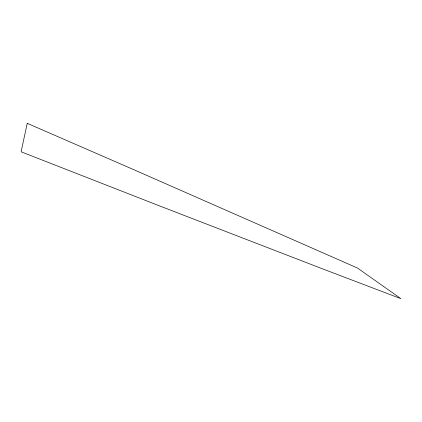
<?xml version="1.0" encoding="UTF-8"?>
<svg xmlns="http://www.w3.org/2000/svg" width="422" height="422" viewBox="0 0 422 422"><rect width="100%" height="100%" fill="white"/><g stroke="black" fill="none" stroke-linecap="round" stroke-linejoin="round"><path stroke-width="0.63" d="M27.24 123.324L21.1 151.793L158.329 205.435L323.5 269.215L400.9 298.676L357.503 268.039L131.986 168.895L27.24 123.324"/></g></svg>
